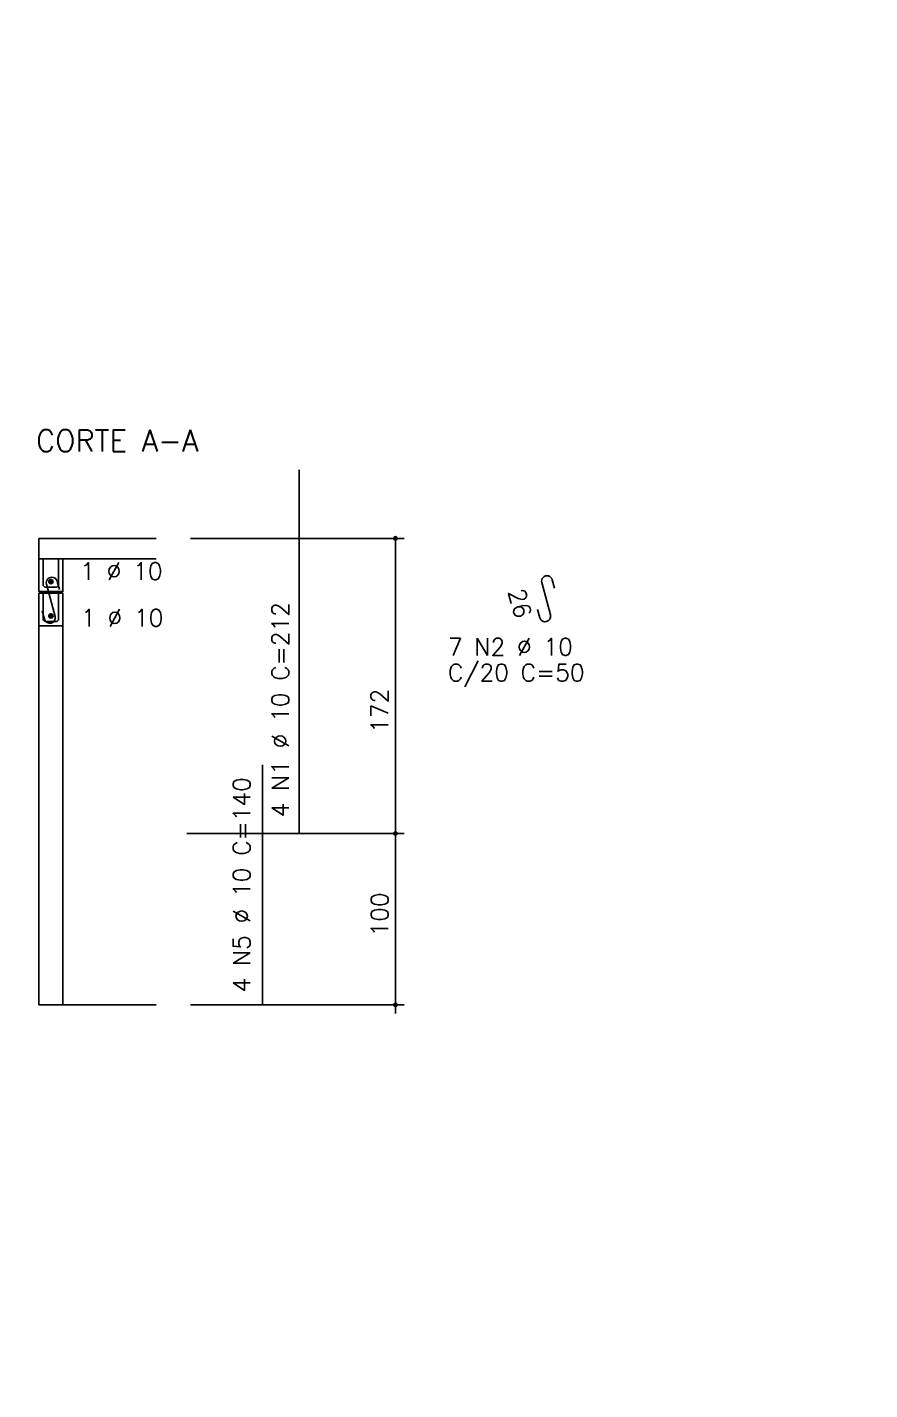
# Model space of a CAD drawing. Extents: x -1.9 to 86, y -1.5 to 61.
# Drawn here: x 51.98 to 61.81, y 14.34 to 30.22 of the extents above; entities that cross this region are included whole.
import ezdxf

# ---------------------------------------------------------------- set-up
doc = ezdxf.new("R2010")
doc.units = 0
doc.header["$MEASUREMENT"] = 0
for name, color, linetype in [('PENA_02', 2, 'CONTINUOUS'), ('PENA_03', 3, 'CONTINUOUS'), ('PENA_05', 5, 'CONTINUOUS')]:
    doc.layers.add(name, color=color, linetype=linetype)
doc.styles.get("Standard").update_dxf_attribs({"font": 'ROMANS.SHX'})

msp = doc.modelspace()

# ---------------------------------------------------------------- linework, layer by layer
at = {"layer": 'PENA_02', "linetype": 'Continuous'}
for centre, radius in [((56.278, 24.265), 0.02), ((56.278, 24.265), 0.01), ((56.278, 20.825), 0.02), ((56.278, 20.825), 0.01), ((56.278, 18.825), 0.02), ((56.278, 18.825), 0.01)]:
    msp.add_circle(centre, radius, dxfattribs=at)
at = {"layer": 'PENA_03', "linetype": 'Continuous'}
for p, q in [((52.118, 24.265), (52.118, 23.645)), ((52.118, 24.265), (53.488, 24.265)), ((53.888, 24.265), (56.378, 24.265)), ((56.278, 18.725), (56.278, 24.265)), ((52.118, 24.025), (53.488, 24.025)), ((52.398, 23.625), (52.118, 23.625)), ((52.118, 23.625), (52.118, 23.245)), ((52.118, 23.245), (52.118, 18.825)), ((52.398, 23.245), (52.398, 18.825)), ((53.846, 20.825), (56.378, 20.825)), ((52.118, 18.825), (53.488, 18.825)), ((53.888, 18.825), (56.378, 18.825))]:
    msp.add_line(p, q, dxfattribs=at)
for points in [[(52.118, 23.645), (52.398, 23.645), (52.398, 24.025)], [(52.348, 24.025), (52.348, 23.715), (52.328, 23.695), (52.188, 23.695), (52.168, 23.715), (52.168, 24.025)], [(52.284, 23.76), (52.282, 23.771), (52.276, 23.779), (52.267, 23.784), (52.257, 23.785), (52.247, 23.782), (52.239, 23.775), (52.235, 23.766), (52.235, 23.755), (52.239, 23.746), (52.247, 23.739), (52.257, 23.736), (52.267, 23.737), (52.276, 23.742), (52.282, 23.75), (52.284, 23.76)], [(52.118, 23.245), (52.398, 23.245), (52.398, 23.625)], [(52.348, 23.625), (52.348, 23.315), (52.328, 23.295), (52.188, 23.295), (52.168, 23.315), (52.168, 23.625)], [(52.284, 23.36), (52.282, 23.371), (52.276, 23.379), (52.267, 23.384), (52.257, 23.385), (52.247, 23.382), (52.239, 23.375), (52.235, 23.366), (52.235, 23.355), (52.239, 23.346), (52.247, 23.339), (52.257, 23.336), (52.267, 23.337), (52.276, 23.342), (52.282, 23.35), (52.284, 23.36)]]:
    msp.add_lwpolyline(points, dxfattribs=at)
for centre in [(52.259, 23.76), (52.259, 23.36)]:
    msp.add_circle(centre, 0.025, dxfattribs=at)
for points in [[(52.284, 23.76), (52.239, 23.775), (52.235, 23.766)], [(52.284, 23.76), (52.235, 23.766), (52.235, 23.755)], [(52.284, 23.76), (52.235, 23.755), (52.239, 23.746)], [(52.284, 23.76), (52.247, 23.782), (52.236, 23.769)], [(52.284, 23.76), (52.236, 23.769), (52.236, 23.752)], [(52.284, 23.76), (52.236, 23.752), (52.247, 23.739)], [(52.284, 23.76), (52.247, 23.782), (52.239, 23.775)], [(52.284, 23.76), (52.239, 23.746), (52.247, 23.739)], [(52.284, 23.76), (52.264, 23.785), (52.247, 23.782)], [(52.284, 23.76), (52.257, 23.785), (52.247, 23.782)], [(52.284, 23.76), (52.247, 23.739), (52.264, 23.736)], [(52.284, 23.76), (52.247, 23.739), (52.257, 23.736)], [(52.284, 23.76), (52.267, 23.784), (52.257, 23.785)], [(52.284, 23.76), (52.257, 23.736), (52.267, 23.737)], [(52.284, 23.76), (52.278, 23.777), (52.264, 23.785)], [(52.284, 23.76), (52.264, 23.736), (52.278, 23.744)], [(52.284, 23.76), (52.276, 23.779), (52.267, 23.784)], [(52.284, 23.76), (52.267, 23.737), (52.276, 23.742)], [(52.284, 23.76), (52.282, 23.771), (52.276, 23.779)], [(52.284, 23.76), (52.276, 23.742), (52.282, 23.75)], [(52.284, 23.76), (52.278, 23.744), (52.284, 23.76)], [(52.284, 23.76), (52.282, 23.75), (52.284, 23.76)], [(52.284, 23.36), (52.239, 23.375), (52.235, 23.366)], [(52.284, 23.36), (52.235, 23.366), (52.235, 23.355)], [(52.284, 23.36), (52.235, 23.355), (52.239, 23.346)], [(52.284, 23.36), (52.247, 23.382), (52.236, 23.369)], [(52.284, 23.36), (52.236, 23.369), (52.236, 23.352)], [(52.284, 23.36), (52.236, 23.352), (52.247, 23.339)], [(52.284, 23.36), (52.247, 23.382), (52.239, 23.375)], [(52.284, 23.36), (52.239, 23.346), (52.247, 23.339)], [(52.284, 23.36), (52.264, 23.385), (52.247, 23.382)], [(52.284, 23.36), (52.257, 23.385), (52.247, 23.382)], [(52.284, 23.36), (52.247, 23.339), (52.264, 23.336)], [(52.284, 23.36), (52.247, 23.339), (52.257, 23.336)], [(52.284, 23.36), (52.267, 23.384), (52.257, 23.385)], [(52.284, 23.36), (52.257, 23.336), (52.267, 23.337)], [(52.284, 23.36), (52.278, 23.377), (52.264, 23.385)], [(52.284, 23.36), (52.264, 23.336), (52.278, 23.344)], [(52.284, 23.36), (52.276, 23.379), (52.267, 23.384)], [(52.284, 23.36), (52.267, 23.337), (52.276, 23.342)], [(52.284, 23.36), (52.282, 23.371), (52.276, 23.379)], [(52.284, 23.36), (52.276, 23.342), (52.282, 23.35)], [(52.284, 23.36), (52.278, 23.344), (52.284, 23.36)], [(52.284, 23.36), (52.282, 23.35), (52.284, 23.36)]]:
    msp.add_solid(points, dxfattribs=at)
at = {"layer": 'PENA_05', "linetype": 'Continuous'}
for p, q in [((55.154, 20.823), (55.154, 25.065)), ((52.207, 23.731), (52.308, 23.355)), ((52.357, 23.668), (52.331, 23.764)), ((57.985, 23.749), (58.086, 23.373)), ((58.134, 23.685), (58.108, 23.782)), ((52.184, 23.322), (52.158, 23.419)), ((57.962, 23.34), (57.936, 23.436)), ((54.728, 18.825), (54.728, 21.625))]:
    msp.add_line(p, q, dxfattribs=at)
for centre, start, end in [((52.269, 23.748), 15.0475, 195.0475), ((58.046, 23.765), 15.0475, 195.0475), ((52.246, 23.339), 195.0475, 15.0475), ((58.024, 23.356), 195.0475, 15.0475)]:
    msp.add_arc(centre, 0.064, start, end, dxfattribs=at)

# ---------------------------------------------------------------- texts
at = {"layer": 'PENA_03', "linetype": 'Continuous'}
for s, p in [('1 %%c 10', (52.601, 23.782)), ('1 %%c 10', (52.61, 23.238)), ('7 N2 %%c 10', (56.89, 22.9)), ('C/20 C=50', (56.89, 22.6))]:
    msp.add_text(s, height=0.2, dxfattribs=at).set_placement(p)
for s, rotation, p in [('26', 285.0475, (57.589, 23.648)), ('4 N1 %%c 10 C=212', 90, (55.034, 21.01)), ('172', 90, (56.192, 21.997)), ('4 N5 %%c 10 C=140', 90, (54.584, 18.969)), ('100', 90, (56.194, 19.622))]:
    msp.add_text(s, height=0.2, rotation=rotation, dxfattribs=at).set_placement(p)
at = {"layer": 'PENA_05', "linetype": 'Continuous'}
msp.add_text('CORTE A-A', height=0.25, dxfattribs=at).set_placement((52.084, 25.279))

doc.saveas('drawing.dxf')
